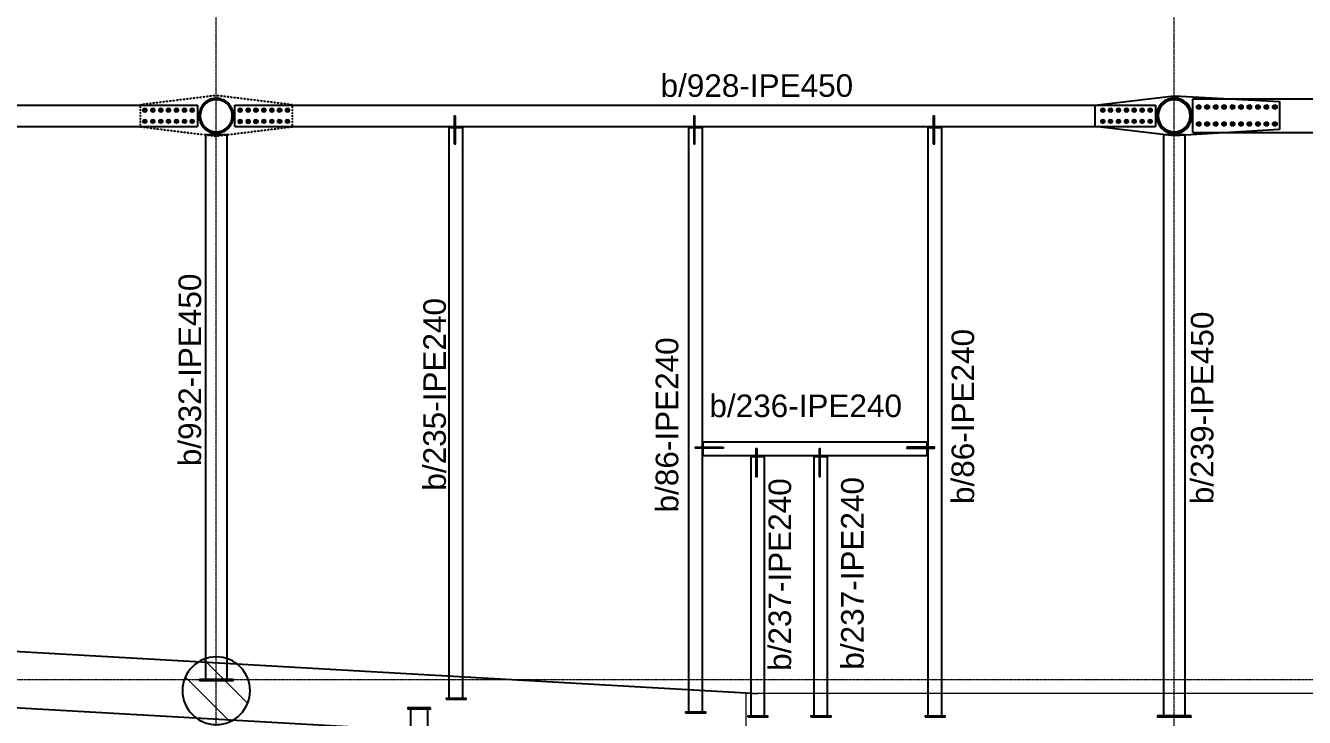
# Model space of a CAD drawing. Header units: millimetres. Extents: x -999 to 93225, y -17477 to 29086.
# Drawn here: x 36701 to 48047, y 16813 to 22949 of the extents above; entities that cross this region are included whole.
import ezdxf
from ezdxf.enums import TextEntityAlignment as Align

# ---------------------------------------------------------------- set-up
doc = ezdxf.new("R2010")
doc.units = ezdxf.units.MM
doc.header["$LTSCALE"] = 0.4
for name, pattern in [('Dash', [0.9525, 0.47625, -0.47625]), ('DXK_LINE_DOT2', [3.9198, 1.9599, -1.9599]), ('Grid Line', [3.33375, 1.905, -0.47625, 0.47625, -0.47625])]:
    doc.linetypes.add(name, pattern=pattern)
doc.layers.get('0').update_dxf_attribs({"color": 255})
for name, color, linetype, lineweight in [('0-2', 7, 'Dash', 9), ('E_COLUMNAS', 1, 'Continuous', 18), ('E_COLUMNAS-1', 1, 'Continuous', 25), ('E_COLUMNAS-3', 1, 'Continuous', 35), ('E_EJES-1', 8, 'Grid Line', 9), ('E_TEXTO', 3, 'Continuous', 9), ('E_VIGAS-2', 8, 'Continuous', 25), ('I-WALL-1', 2, 'Continuous', 18), ('S-COLS-HDLN-1', 52, 'Continuous', 9)]:
    doc.layers.add(name, color=color, linetype=linetype, lineweight=lineweight)
doc.layers.add('P_PLATINA', color=6, linetype='Continuous')
doc.styles.add('VERDANA', font='arial.ttf')

# ---------------------------------------------------------------- blocks, each defined once
blk = doc.blocks.new('EST_SCM_COLUMNA-METALICA-SECCION-CIRCULAR - EST_SCM_COLUMNA-TUBULAR-CIRCULAR_PTEØ_12__e_10_3mm-1865068-_10_00m_N_E_-NIVEL-3 DOC')
at = {"layer": 'E_COLUMNAS-1'}
for radius, start, end in [(0.152, 0, 180), (0.142, 81.8182, 130.9091), (0.142, 32.7273, 81.8182), (0.152, 180, 196.3636), (0.142, 163.6364, 180), (0.142, 130.9091, 163.6364), (0.142, 196.3636, 0), (0.142, 0, 32.7273), (0.152, 343.6364, 0), (0.152, 196.3636, 212.7273), (0.142, 180, 196.3636), (0.152, 212.7273, 229.0909), (0.152, 310.9091, 327.2727), (0.152, 327.2727, 343.6364), (0.152, 229.0909, 245.4545), (0.152, 245.4545, 261.8182), (0.152, 261.8182, 278.1818), (0.152, 278.1818, 310.9091)]:
    blk.add_arc((0, 0), radius, start, end, dxfattribs=at)
blk = doc.blocks.new('EST_SFM_VIGA-METALICA-SECCION-I - EST_SFM_VIGA-METALICA_IPE450-2787401-_10_00m_N_E_-NIVEL-3 DOC')
at = {"layer": 'E_VIGAS-2'}
for p, q in [((-4.0849, -0.095), (-4.0849, 0.095)), ((-4.0849, 0.095), (4.0849, 0.095)), ((4.0849, 0.095), (4.0849, -0.095)), ((-4.0849, -0.095), (4.0849, -0.095))]:
    blk.add_line(p, q, dxfattribs=at)
blk = doc.blocks.new('EST_SFM_VIGA-METALICA-SECCION-H - EST_SFM_VIGA-METALICA_HEA450-2817383-_10_00m_N_E_-NIVEL-3 DOC')
at = {"layer": 'E_VIGAS-2'}
for p, q in [((-4.085, -0.15), (-4.085, 0.15)), ((-4.085, 0.15), (4.087, 0.15)), ((4.087, 0.15), (4.087, -0.15)), ((-4.085, -0.15), (4.087, -0.15))]:
    blk.add_line(p, q, dxfattribs=at)
blk = doc.blocks.new('EST_SCM_COLUMNA-METALICA-SECCION-CIRCULAR - EST_SCM_COLUMNA-TUBULAR-CIRCULAR_PTEØ_12__e_10_3mm-V38-_10_00m_N_E_-NIVEL-3 DOC')
at = {"layer": 'S-COLS-HDLN-1'}
h = blk.add_hatch(dxfattribs=at)
h.set_pattern_fill('FP_4', color=256, style=0, pattern_type=2)
h.set_pattern_definition([(45, (-162.662, -40.162), (-0.15909903, 0.15909903), [])])
h.paths.add_polyline_path([(-0.152, 0), (-0.146, -0.043), (-0.128, -0.082), (-0.1, -0.115), (-0.059, -0.14), (-0.02, -0.151), (0.022, -0.151), (0.063, -0.139), (0.1, -0.115), (0.131, -0.077), (0.147, -0.04), (0.152, 0), (0.146, 0.043), (0.128, 0.082), (0.095, 0.118), (0.059, 0.14), (0.02, 0.151), (-0.022, 0.151), (-0.063, 0.139), (-0.1, 0.115), (-0.131, 0.077), (-0.147, 0.04), (-0.152, 0.005)])
h.paths.add_polyline_path([(-0.142, 0), (-0.135, 0.043), (-0.12, 0.077), (-0.093, 0.107), (-0.059, 0.129), (-0.02, 0.141), (0.022, 0.14), (0.063, 0.127), (0.095, 0.105), (0.12, 0.077), (0.136, 0.04), (0.142, 0), (0.136, -0.04), (0.12, -0.077), (0.093, -0.107), (0.059, -0.129), (0.02, -0.141), (-0.02, -0.141), (-0.063, -0.127), (-0.093, -0.107), (-0.12, -0.077), (-0.136, -0.04), (-0.141, -0.005)])
at = {"layer": 'E_COLUMNAS-1'}
for radius, start, end in [(0.152, 360, 180), (0.142, 0, 180), (0.152, 180, 360), (0.142, 180, 0)]:
    blk.add_arc((0, 0), radius, start, end, dxfattribs=at)
blk = doc.blocks.new('EST_SCM_COLUMNA-SECCION-CIRCULAR - EST_SCM_COLUMNA-CONCRETO-CIRCULAR_Ø_60cm-2120761-_10_00m_N_E_-NIVEL-3 DOC')
at = {"layer": 'E_COLUMNAS'}
h = blk.add_hatch(dxfattribs=at)
h.set_pattern_fill('FP_21', color=256, style=0, pattern_type=2)
h.set_pattern_definition([(135, (48.662, -157.562), (-0.15909903, -0.15909903), [])])
h.paths.add_polyline_path([(0, -0.3), (0.059, -0.294), (0.115, -0.277), (0.167, -0.249), (0.212, -0.212), (0.249, -0.167), (0.277, -0.115), (0.294, -0.059), (0.3, 0), (0.294, 0.059), (0.277, 0.115), (0.249, 0.167), (0.212, 0.212), (0.167, 0.249), (0.115, 0.277), (0.059, 0.294), (0, 0.3), (-0.059, 0.294), (-0.115, 0.277), (-0.167, 0.249), (-0.212, 0.212), (-0.249, 0.167), (-0.277, 0.115), (-0.294, 0.059), (-0.3, 0), (-0.294, -0.059), (-0.277, -0.115), (-0.249, -0.167), (-0.212, -0.212), (-0.167, -0.249), (-0.115, -0.277), (-0.059, -0.294)])
at = {"layer": 'E_COLUMNAS-1'}
for start, end in [(360, 180), (180, 360)]:
    blk.add_arc((0, 0), 0.3, start, end, dxfattribs=at)
blk = doc.blocks.new('Bolt-72574620-1978 - 1471')
at = {"color": 253, "linetype": 'Continuous'}
for p, q in [((55424, 28266), (55441, 28276)), ((55424, 28247), (55424, 28266)), ((55441, 28276), (55457, 28266)), ((55457, 28266), (55457, 28247)), ((55499, 28267), (55516, 28276)), ((55499, 28247), (55499, 28267)), ((55516, 28276), (55532, 28267)), ((55532, 28267), (55532, 28247)), ((55574, 28267), (55591, 28276)), ((55574, 28248), (55574, 28267)), ((55591, 28276), (55607, 28267)), ((55607, 28267), (55607, 28248)), ((55649, 28267), (55666, 28276)), ((55649, 28248), (55649, 28267)), ((55666, 28276), (55682, 28267)), ((55682, 28267), (55682, 28248)), ((55724, 28267), (55741, 28276)), ((55724, 28248), (55724, 28267)), ((55741, 28276), (55757, 28267)), ((55757, 28267), (55757, 28248)), ((55799, 28267), (55816, 28276)), ((55799, 28248), (55799, 28267)), ((55816, 28276), (55832, 28267)), ((55832, 28267), (55832, 28248)), ((55874, 28267), (55891, 28276)), ((55874, 28248), (55874, 28267)), ((55891, 28276), (55907, 28267)), ((55907, 28267), (55907, 28248)), ((55949, 28267), (55966, 28276)), ((55949, 28248), (55949, 28267)), ((55966, 28276), (55982, 28267)), ((55982, 28267), (55982, 28248)), ((56024, 28267), (56041, 28276)), ((56024, 28248), (56024, 28267)), ((56041, 28276), (56057, 28267)), ((56057, 28267), (56057, 28248)), ((56099, 28267), (56116, 28276)), ((56099, 28248), (56099, 28267)), ((56116, 28276), (56132, 28267)), ((56132, 28267), (56132, 28248)), ((55441, 28238), (55424, 28247)), ((55457, 28247), (55441, 28238)), ((55516, 28238), (55499, 28247)), ((55532, 28247), (55516, 28238)), ((55591, 28238), (55574, 28248)), ((55607, 28248), (55591, 28238)), ((55666, 28238), (55649, 28248)), ((55682, 28248), (55666, 28238)), ((55741, 28238), (55724, 28248)), ((55757, 28248), (55741, 28238)), ((55816, 28238), (55799, 28248)), ((55832, 28248), (55816, 28238)), ((55891, 28238), (55874, 28248)), ((55907, 28248), (55891, 28238)), ((55966, 28238), (55949, 28248)), ((55982, 28248), (55966, 28238)), ((56041, 28238), (56024, 28248)), ((56057, 28248), (56041, 28238)), ((56116, 28238), (56099, 28248)), ((56132, 28248), (56116, 28238)), ((55424, 28116), (55441, 28126)), ((55424, 28097), (55424, 28116)), ((55441, 28088), (55424, 28097)), ((55441, 28126), (55457, 28116)), ((55457, 28097), (55441, 28088)), ((55457, 28116), (55457, 28097)), ((55499, 28117), (55516, 28126)), ((55499, 28097), (55499, 28117)), ((55516, 28088), (55499, 28097)), ((55516, 28126), (55532, 28117)), ((55532, 28097), (55516, 28088)), ((55532, 28117), (55532, 28097)), ((55574, 28117), (55591, 28126)), ((55574, 28098), (55574, 28117)), ((55591, 28088), (55574, 28098)), ((55591, 28126), (55607, 28117)), ((55607, 28098), (55591, 28088)), ((55607, 28117), (55607, 28098)), ((55649, 28117), (55666, 28126)), ((55649, 28098), (55649, 28117)), ((55666, 28088), (55649, 28098)), ((55666, 28126), (55682, 28117)), ((55682, 28098), (55666, 28088)), ((55682, 28117), (55682, 28098)), ((55724, 28117), (55741, 28126)), ((55724, 28098), (55724, 28117)), ((55741, 28088), (55724, 28098)), ((55741, 28126), (55757, 28117)), ((55757, 28098), (55741, 28088)), ((55757, 28117), (55757, 28098)), ((55799, 28117), (55816, 28126)), ((55799, 28098), (55799, 28117)), ((55816, 28088), (55799, 28098)), ((55816, 28126), (55832, 28117)), ((55832, 28098), (55816, 28088)), ((55832, 28117), (55832, 28098)), ((55874, 28117), (55891, 28126)), ((55874, 28098), (55874, 28117)), ((55891, 28088), (55874, 28098)), ((55891, 28126), (55907, 28117)), ((55907, 28098), (55891, 28088)), ((55907, 28117), (55907, 28098)), ((55949, 28117), (55966, 28126)), ((55949, 28098), (55949, 28117)), ((55966, 28088), (55949, 28098)), ((55966, 28126), (55982, 28117)), ((55982, 28098), (55966, 28088)), ((55982, 28117), (55982, 28098)), ((56024, 28117), (56041, 28126)), ((56024, 28098), (56024, 28117)), ((56041, 28088), (56024, 28098)), ((56041, 28126), (56057, 28117)), ((56057, 28098), (56041, 28088)), ((56057, 28117), (56057, 28098)), ((56099, 28117), (56116, 28126)), ((56099, 28098), (56099, 28117)), ((56116, 28088), (56099, 28098)), ((56116, 28126), (56132, 28117)), ((56132, 28098), (56116, 28088)), ((56132, 28117), (56132, 28098))]:
    blk.add_line(p, q, dxfattribs=at)
for centre, radius, start, end in [((55441, 28257), 12, 18.0268, 198.0268), ((55441, 28257), 12, 198.0268, 18.0268), ((55441, 28257), 11, 90.0268, 270.0268), ((55441, 28257), 11, 270.0268, 90.0268), ((55516, 28257), 12, 18.0268, 198.0268), ((55516, 28257), 12, 198.0268, 18.0268), ((55516, 28257), 11, 90.0268, 270.0268), ((55516, 28257), 11, 270.0268, 90.0268), ((55591, 28257), 12, 18.0268, 198.0268), ((55591, 28257), 12, 198.0268, 18.0268), ((55591, 28257), 11, 90.0268, 270.0268), ((55591, 28257), 11, 270.0268, 90.0268), ((55666, 28257), 12, 18.0268, 198.0268), ((55666, 28257), 12, 198.0268, 18.0268), ((55666, 28257), 11, 90.0268, 270.0268), ((55666, 28257), 11, 270.0268, 90.0268), ((55741, 28257), 12, 18.0268, 198.0268), ((55741, 28257), 12, 198.0268, 18.0268), ((55741, 28257), 11, 90.0268, 270.0268), ((55741, 28257), 11, 270.0268, 90.0268), ((55816, 28257), 12, 18.0268, 198.0268), ((55816, 28257), 12, 198.0268, 18.0268), ((55816, 28257), 11, 90.0268, 270.0268), ((55816, 28257), 11, 270.0268, 90.0268), ((55891, 28257), 12, 18.0268, 198.0268), ((55891, 28257), 12, 198.0268, 18.0268), ((55891, 28257), 11, 90.0268, 270.0268), ((55891, 28257), 11, 270.0268, 90.0268), ((55966, 28257), 12, 18.0268, 198.0268), ((55966, 28257), 12, 198.0268, 18.0268), ((55966, 28257), 11, 90.0268, 270.0268), ((55966, 28257), 11, 270.0268, 90.0268), ((56041, 28257), 12, 18.0268, 198.0268), ((56041, 28257), 12, 198.0268, 18.0268), ((56041, 28257), 11, 90.0268, 270.0268), ((56041, 28257), 11, 270.0268, 90.0268), ((56116, 28257), 12, 18.0268, 198.0268), ((56116, 28257), 12, 198.0268, 18.0268), ((56116, 28257), 11, 90.0268, 270.0268), ((56116, 28257), 11, 270.0268, 90.0268), ((55441, 28107), 12, 18.0268, 198.0268), ((55441, 28107), 12, 198.0268, 18.0268), ((55441, 28107), 11, 90.0268, 270.0268), ((55441, 28107), 11, 270.0268, 90.0268), ((55516, 28107), 12, 18.0268, 198.0268), ((55516, 28107), 12, 198.0268, 18.0268), ((55516, 28107), 11, 90.0268, 270.0268), ((55516, 28107), 11, 270.0268, 90.0268), ((55591, 28107), 12, 18.0268, 198.0268), ((55591, 28107), 12, 198.0268, 18.0268), ((55591, 28107), 11, 90.0268, 270.0268), ((55591, 28107), 11, 270.0268, 90.0268), ((55666, 28107), 12, 18.0268, 198.0268), ((55666, 28107), 12, 198.0268, 18.0268), ((55666, 28107), 11, 90.0268, 270.0268), ((55666, 28107), 11, 270.0268, 90.0268), ((55741, 28107), 12, 18.0268, 198.0268), ((55741, 28107), 12, 198.0268, 18.0268), ((55741, 28107), 11, 90.0268, 270.0268), ((55741, 28107), 11, 270.0268, 90.0268), ((55816, 28107), 12, 18.0268, 198.0268), ((55816, 28107), 12, 198.0268, 18.0268), ((55816, 28107), 11, 90.0268, 270.0268), ((55816, 28107), 11, 270.0268, 90.0268), ((55891, 28107), 12, 18.0268, 198.0268), ((55891, 28107), 12, 198.0268, 18.0268), ((55891, 28107), 11, 90.0268, 270.0268), ((55891, 28107), 11, 270.0268, 90.0268), ((55966, 28107), 12, 18.0268, 198.0268), ((55966, 28107), 12, 198.0268, 18.0268), ((55966, 28107), 11, 90.0268, 270.0268), ((55966, 28107), 11, 270.0268, 90.0268), ((56041, 28107), 12, 18.0268, 198.0268), ((56041, 28107), 12, 198.0268, 18.0268), ((56041, 28107), 11, 90.0268, 270.0268), ((56041, 28107), 11, 270.0268, 90.0268), ((56116, 28107), 12, 18.0268, 198.0268), ((56116, 28107), 12, 198.0268, 18.0268), ((56116, 28107), 11, 90.0268, 270.0268), ((56116, 28107), 11, 270.0268, 90.0268)]:
    blk.add_arc(centre, radius, start, end, dxfattribs=at)
blk = doc.blocks.new('Bolt-72574620-1967 - 1471')
at = {"color": 253, "linetype": 'Continuous'}
for p, q in [((46076, 28239), (46091, 28247)), ((46076, 28221), (46076, 28239)), ((46091, 28213), (46076, 28221)), ((46076, 28139), (46091, 28147)), ((46091, 28247), (46106, 28239)), ((46106, 28221), (46091, 28213)), ((46091, 28147), (46106, 28139)), ((46106, 28239), (46106, 28221)), ((46146, 28239), (46161, 28247)), ((46146, 28221), (46146, 28239)), ((46161, 28213), (46146, 28221)), ((46146, 28139), (46161, 28147)), ((46161, 28247), (46176, 28239)), ((46176, 28221), (46161, 28213)), ((46161, 28147), (46176, 28139)), ((46176, 28239), (46176, 28221)), ((46216, 28239), (46231, 28247)), ((46216, 28221), (46216, 28239)), ((46231, 28213), (46216, 28221)), ((46216, 28139), (46231, 28147)), ((46231, 28247), (46246, 28239)), ((46246, 28221), (46231, 28213)), ((46231, 28147), (46246, 28139)), ((46246, 28239), (46246, 28221)), ((46286, 28239), (46301, 28247)), ((46286, 28221), (46286, 28239)), ((46301, 28213), (46286, 28221)), ((46286, 28139), (46301, 28147)), ((46301, 28247), (46316, 28239)), ((46316, 28221), (46301, 28213)), ((46301, 28147), (46316, 28139)), ((46316, 28239), (46316, 28221)), ((46356, 28239), (46371, 28247)), ((46356, 28221), (46356, 28239)), ((46371, 28213), (46356, 28221)), ((46356, 28139), (46371, 28147)), ((46371, 28247), (46386, 28239)), ((46386, 28221), (46371, 28213)), ((46371, 28147), (46386, 28139)), ((46386, 28239), (46386, 28221)), ((46426, 28239), (46441, 28247)), ((46426, 28221), (46426, 28239)), ((46441, 28213), (46426, 28221)), ((46426, 28139), (46441, 28147)), ((46441, 28247), (46456, 28239)), ((46456, 28222), (46441, 28213)), ((46441, 28147), (46456, 28139)), ((46456, 28239), (46456, 28222)), ((46496, 28239), (46511, 28248)), ((46496, 28222), (46496, 28239)), ((46511, 28213), (46496, 28222)), ((46496, 28139), (46511, 28148)), ((46511, 28248), (46526, 28239)), ((46526, 28222), (46511, 28213)), ((46511, 28148), (46526, 28139)), ((46526, 28239), (46526, 28222)), ((46076, 28121), (46076, 28139)), ((46091, 28113), (46076, 28121)), ((46106, 28121), (46091, 28113)), ((46106, 28139), (46106, 28121)), ((46146, 28121), (46146, 28139)), ((46161, 28113), (46146, 28121)), ((46176, 28121), (46161, 28113)), ((46176, 28139), (46176, 28121)), ((46216, 28121), (46216, 28139)), ((46231, 28113), (46216, 28121)), ((46246, 28121), (46231, 28113)), ((46246, 28139), (46246, 28121)), ((46286, 28121), (46286, 28139)), ((46301, 28113), (46286, 28121)), ((46316, 28121), (46301, 28113)), ((46316, 28139), (46316, 28121)), ((46356, 28121), (46356, 28139)), ((46371, 28113), (46356, 28121)), ((46386, 28121), (46371, 28113)), ((46386, 28139), (46386, 28121)), ((46426, 28121), (46426, 28139)), ((46441, 28113), (46426, 28121)), ((46456, 28122), (46441, 28113)), ((46456, 28139), (46456, 28122)), ((46496, 28122), (46496, 28139)), ((46511, 28113), (46496, 28122)), ((46526, 28122), (46511, 28113)), ((46526, 28139), (46526, 28122))]:
    blk.add_line(p, q, dxfattribs=at)
for centre, radius, start, end in [((46091, 28230), 11.5, 18.0268, 198.0268), ((46091, 28130), 11.5, 18.0268, 198.0268), ((46091, 28230), 11.5, 198.0268, 18.0268), ((46091, 28230), 10, 90.0268, 270.0268), ((46091, 28130), 10, 90.0268, 270.0268), ((46091, 28230), 10, 270.0268, 90.0268), ((46091, 28130), 10, 270.0268, 90.0268), ((46161, 28230), 11.5, 18.0268, 198.0268), ((46161, 28130), 11.5, 18.0268, 198.0268), ((46161, 28230), 11.5, 198.0268, 18.0268), ((46161, 28230), 10, 90.0268, 270.0268), ((46161, 28130), 10, 90.0268, 270.0268), ((46161, 28230), 10, 270.0268, 90.0268), ((46161, 28130), 10, 270.0268, 90.0268), ((46231, 28230), 11.5, 18.0268, 198.0268), ((46231, 28130), 11.5, 18.0268, 198.0268), ((46231, 28230), 11.5, 198.0268, 18.0268), ((46231, 28230), 10, 90.0268, 270.0268), ((46231, 28130), 10, 90.0268, 270.0268), ((46231, 28230), 10, 270.0268, 90.0268), ((46231, 28130), 10, 270.0268, 90.0268), ((46301, 28230), 11.5, 18.0268, 198.0268), ((46301, 28130), 11.5, 18.0268, 198.0268), ((46301, 28230), 11.5, 198.0268, 18.0268), ((46301, 28230), 10, 90.0268, 270.0268), ((46301, 28130), 10, 90.0268, 270.0268), ((46301, 28230), 10, 270.0268, 90.0268), ((46301, 28130), 10, 270.0268, 90.0268), ((46371, 28230), 11.5, 18.0268, 198.0268), ((46371, 28130), 11.5, 18.0268, 198.0268), ((46371, 28230), 11.5, 198.0268, 18.0268), ((46371, 28230), 10, 90.0268, 270.0268), ((46371, 28130), 10, 90.0268, 270.0268), ((46371, 28230), 10, 270.0268, 90.0268), ((46371, 28130), 10, 270.0268, 90.0268), ((46441, 28230), 11.5, 18.0268, 198.0268), ((46441, 28130), 11.5, 18.0268, 198.0268), ((46441, 28230), 11.5, 198.0268, 18.0268), ((46441, 28230), 10, 90.0268, 270.0268), ((46441, 28130), 10, 90.0268, 270.0268), ((46441, 28230), 10, 270.0268, 90.0268), ((46441, 28130), 10, 270.0268, 90.0268), ((46511, 28230), 11.5, 18.0268, 198.0268), ((46511, 28130), 11.5, 18.0268, 198.0268), ((46511, 28230), 11.5, 198.0268, 18.0268), ((46511, 28230), 10, 90.0268, 270.0268), ((46511, 28130), 10, 90.0268, 270.0268), ((46511, 28230), 10, 270.0268, 90.0268), ((46511, 28130), 10, 270.0268, 90.0268), ((46091, 28130), 11.5, 198.0268, 18.0268), ((46161, 28130), 11.5, 198.0268, 18.0268), ((46231, 28130), 11.5, 198.0268, 18.0268), ((46301, 28130), 11.5, 198.0268, 18.0268), ((46371, 28130), 11.5, 198.0268, 18.0268), ((46441, 28130), 11.5, 198.0268, 18.0268), ((46511, 28130), 11.5, 198.0268, 18.0268)]:
    blk.add_arc(centre, radius, start, end, dxfattribs=at)
blk = doc.blocks.new('Part-72574620-1964 - 1471')
at = {"color": 253, "linetype": 'DXK_LINE_DOT2'}
for p, q in [((46051, 28280), (46723, 28362)), ((46051, 28080), (46051, 28280)), ((46723, 28362), (47396, 28280)), ((47396, 28280), (47396, 28080)), ((46719, 27997), (46051, 28080)), ((47396, 28080), (46719, 27997))]:
    blk.add_line(p, q, dxfattribs=at)
at = {"color": 7, "linetype": 'DXK_LINE_DOT2'}
for start, end in [(78.75, 258.75), (258.75, 78.75)]:
    blk.add_arc((46723, 28180), 155, start, end, dxfattribs=at)
blk = doc.blocks.new('Bolt-72574620-1968 - 1471')
at = {"color": 253, "linetype": 'Continuous'}
for p, q in [((46921, 28238), (46936, 28247)), ((46921, 28221), (46921, 28238)), ((46936, 28212), (46921, 28221)), ((46921, 28138), (46936, 28147)), ((46936, 28247), (46951, 28238)), ((46951, 28221), (46936, 28212)), ((46936, 28147), (46951, 28138)), ((46951, 28238), (46951, 28221)), ((46991, 28238), (47006, 28247)), ((46991, 28221), (46991, 28238)), ((47006, 28212), (46991, 28221)), ((46991, 28138), (47006, 28147)), ((47006, 28247), (47021, 28238)), ((47021, 28221), (47006, 28212)), ((47006, 28147), (47021, 28138)), ((47021, 28238), (47021, 28221)), ((47061, 28238), (47076, 28247)), ((47061, 28221), (47061, 28238)), ((47076, 28212), (47061, 28221)), ((47061, 28138), (47076, 28147)), ((47076, 28247), (47091, 28238)), ((47091, 28221), (47076, 28212)), ((47076, 28147), (47091, 28138)), ((47091, 28238), (47091, 28221)), ((47131, 28238), (47146, 28247)), ((47131, 28221), (47131, 28238)), ((47146, 28213), (47131, 28221)), ((47131, 28138), (47146, 28147)), ((47146, 28247), (47161, 28239)), ((47161, 28221), (47146, 28213)), ((47146, 28147), (47161, 28139)), ((47161, 28239), (47161, 28221)), ((47201, 28239), (47216, 28247)), ((47201, 28221), (47201, 28239)), ((47216, 28213), (47201, 28221)), ((47201, 28139), (47216, 28147)), ((47216, 28247), (47231, 28239)), ((47231, 28221), (47216, 28213)), ((47216, 28147), (47231, 28139)), ((47231, 28239), (47231, 28221)), ((47271, 28239), (47286, 28247)), ((47271, 28221), (47271, 28239)), ((47286, 28213), (47271, 28221)), ((47271, 28139), (47286, 28147)), ((47286, 28247), (47301, 28239)), ((47301, 28221), (47286, 28213)), ((47286, 28147), (47301, 28139)), ((47301, 28239), (47301, 28221)), ((47341, 28239), (47356, 28247)), ((47341, 28221), (47341, 28239)), ((47356, 28213), (47341, 28221)), ((47341, 28139), (47356, 28147)), ((47356, 28247), (47371, 28239)), ((47371, 28221), (47356, 28213)), ((47356, 28147), (47371, 28139)), ((47371, 28239), (47371, 28221)), ((46921, 28121), (46921, 28138)), ((46936, 28112), (46921, 28121)), ((46951, 28121), (46936, 28112)), ((46951, 28138), (46951, 28121)), ((46991, 28121), (46991, 28138)), ((47006, 28112), (46991, 28121)), ((47021, 28121), (47006, 28112)), ((47021, 28138), (47021, 28121)), ((47061, 28121), (47061, 28138)), ((47076, 28112), (47061, 28121)), ((47091, 28121), (47076, 28112)), ((47091, 28138), (47091, 28121)), ((47131, 28121), (47131, 28138)), ((47146, 28113), (47131, 28121)), ((47161, 28121), (47146, 28113)), ((47161, 28139), (47161, 28121)), ((47201, 28121), (47201, 28139)), ((47216, 28113), (47201, 28121)), ((47231, 28121), (47216, 28113)), ((47231, 28139), (47231, 28121)), ((47271, 28121), (47271, 28139)), ((47286, 28113), (47271, 28121)), ((47301, 28121), (47286, 28113)), ((47301, 28139), (47301, 28121)), ((47341, 28121), (47341, 28139)), ((47356, 28113), (47341, 28121)), ((47371, 28121), (47356, 28113)), ((47371, 28139), (47371, 28121))]:
    blk.add_line(p, q, dxfattribs=at)
for centre, radius, start, end in [((46936, 28230), 11.5, 18.0268, 198.0268), ((46936, 28130), 11.5, 18.0268, 198.0268), ((46936, 28230), 11.5, 198.0268, 18.0268), ((46936, 28230), 10, 90.0268, 270.0268), ((46936, 28130), 10, 90.0268, 270.0268), ((46936, 28230), 10, 270.0268, 90.0268), ((46936, 28130), 10, 270.0268, 90.0268), ((47006, 28230), 11.5, 18.0268, 198.0268), ((47006, 28130), 11.5, 18.0268, 198.0268), ((47006, 28230), 11.5, 198.0268, 18.0268), ((47006, 28230), 10, 90.0268, 270.0268), ((47006, 28130), 10, 90.0268, 270.0268), ((47006, 28230), 10, 270.0268, 90.0268), ((47006, 28130), 10, 270.0268, 90.0268), ((47076, 28230), 11.5, 18.0268, 198.0268), ((47076, 28130), 11.5, 18.0268, 198.0268), ((47076, 28230), 11.5, 198.0268, 18.0268), ((47076, 28230), 10, 90.0268, 270.0268), ((47076, 28130), 10, 90.0268, 270.0268), ((47076, 28230), 10, 270.0268, 90.0268), ((47076, 28130), 10, 270.0268, 90.0268), ((47146, 28230), 11.5, 18.0268, 198.0268), ((47146, 28130), 11.5, 18.0268, 198.0268), ((47146, 28230), 11.5, 198.0268, 18.0268), ((47146, 28230), 10, 90.0268, 270.0268), ((47146, 28130), 10, 90.0268, 270.0268), ((47146, 28230), 10, 270.0268, 90.0268), ((47146, 28130), 10, 270.0268, 90.0268), ((47216, 28230), 11.5, 18.0268, 198.0268), ((47216, 28130), 11.5, 18.0268, 198.0268), ((47216, 28230), 11.5, 198.0268, 18.0268), ((47216, 28230), 10, 90.0268, 270.0268), ((47216, 28130), 10, 90.0268, 270.0268), ((47216, 28230), 10, 270.0268, 90.0268), ((47216, 28130), 10, 270.0268, 90.0268), ((47286, 28230), 11.5, 18.0268, 198.0268), ((47286, 28130), 11.5, 18.0268, 198.0268), ((47286, 28230), 11.5, 198.0268, 18.0268), ((47286, 28230), 10, 90.0268, 270.0268), ((47286, 28130), 10, 90.0268, 270.0268), ((47286, 28230), 10, 270.0268, 90.0268), ((47286, 28130), 10, 270.0268, 90.0268), ((47356, 28230), 11.5, 18.0268, 198.0268), ((47356, 28130), 11.5, 18.0268, 198.0268), ((47356, 28230), 11.5, 198.0268, 18.0268), ((47356, 28230), 10, 90.0268, 270.0268), ((47356, 28130), 10, 90.0268, 270.0268), ((47356, 28230), 10, 270.0268, 90.0268), ((47356, 28130), 10, 270.0268, 90.0268), ((46936, 28130), 11.5, 198.0268, 18.0268), ((47006, 28130), 11.5, 198.0268, 18.0268), ((47076, 28130), 11.5, 198.0268, 18.0268), ((47146, 28130), 11.5, 198.0268, 18.0268), ((47216, 28130), 11.5, 198.0268, 18.0268), ((47286, 28130), 11.5, 198.0268, 18.0268), ((47356, 28130), 11.5, 198.0268, 18.0268)]:
    blk.add_arc(centre, radius, start, end, dxfattribs=at)

msp = doc.modelspace()

# ---------------------------------------------------------------- linework, layer by layer
at = {"color": 2, "linetype": 'Continuous'}
for start, end in [(78.75, 258.75), (258.75, 78.75)]:
    msp.add_arc((46892.5, 22149.7), 157.5, start, end, dxfattribs=at)
at = {"layer": '0-2'}
for p, q in [((43254.3, 17024.7), (43254.3, 17024.6)), ((43701.1, 17024.7), (43701.2, 17024.6))]:
    msp.add_line(p, q, dxfattribs=at)
at = {"layer": 'E_EJES-1'}
for p, q in [((38392.5, -2529.9), (38392.5, 28185.7)), ((46892.5, -2529.9), (46892.5, 28185.7)), ((-99.3, 17149.6), (92325, 17149.6))]:
    msp.add_line(p, q, dxfattribs=at)
at = {"layer": 'E_VIGAS-2'}
for p, q in [((38557.6, 22054.6), (38557.6, 22244.6)), ((38557.6, 22244.6), (46727.4, 22244.6)), ((46191.8, 22244.6), (46892.5, 22327.2)), ((46191.8, 22054.6), (46191.8, 22244.6)), ((46727.4, 22244.6), (46727.4, 22054.6)), ((46892.5, 22327.2), (47825, 22276.3)), ((47825, 22276.3), (47825, 22026.3)), ((38557.6, 22054.6), (46727.4, 22054.6)), ((40457.5, 22044.6), (40577.5, 22044.6)), ((40457.5, 22044.6), (40457.5, 16980.4)), ((40577.5, 22044.6), (40577.5, 16980.4)), ((42582.5, 22044.6), (42702.5, 22044.6)), ((42582.5, 22044.6), (42582.5, 16859.8)), ((42702.5, 22044.6), (42702.5, 16859.8)), ((44707.5, 22044.6), (44827.5, 22044.6)), ((44707.5, 22044.6), (44707.5, 16824.8)), ((44827.5, 22044.6), (44827.5, 16824.8)), ((46892.5, 21972.2), (46191.8, 22054.6)), ((47825, 22026.3), (46892.5, 21972.2)), ((38297.5, 21984.5), (38487.5, 21984.5)), ((38297.5, 21984.5), (38297.5, 17149.6)), ((38487.5, 21984.5), (38487.5, 17149.6)), ((46797.5, 21984.5), (46987.5, 21984.5)), ((46797.5, 21984.5), (46797.5, 16827.5)), ((46987.5, 21984.5), (46987.5, 16827.5)), ((42712.5, 19137.4), (42712.5, 19257.4)), ((42712.5, 19257.4), (44697.5, 19257.4)), ((44697.5, 19257.4), (44697.5, 19137.4)), ((42712.5, 19137.4), (43741.2, 19137.4)), ((43134.3, 19127.4), (43254.3, 19127.4)), ((43134.3, 19127.4), (43134.3, 16824.8)), ((43254.3, 19127.4), (43254.3, 16824.8)), ((43694.3, 19127.4), (43814.3, 19127.4)), ((43694.3, 19127.4), (43694.3, 19115.2)), ((43694.3, 19114.7), (43694.3, 17057.4)), ((43701.2, 19137.4), (44697.5, 19137.4)), ((43814.3, 19127.4), (43814.3, 16824.8)), ((38297.5, 17334.1), (38297.5, 17332.7)), ((38487.5, 17334.2), (38487.5, 17332.8)), ((43694.3, 17149.6), (43694.3, 16824.8)), ((43171.5, 17026.3), (43171.4, 17024.8)), ((40577.5, 16980.4), (40457.5, 16980.4)), ((40117.5, 16890.4), (40267.5, 16890.4)), ((40117.5, 16890.4), (40117.5, 8910.5)), ((40267.5, 16890.4), (40267.5, 8910.5)), ((42702.5, 16859.8), (42582.5, 16859.8)), ((43254.3, 16824.8), (43134.3, 16824.8)), ((43814.3, 16824.8), (43694.3, 16824.8)), ((44827.5, 16824.8), (44707.5, 16824.8)), ((46987.5, 16827.5), (46797.5, 16827.5))]:
    msp.add_line(p, q, dxfattribs=at)
at = {"layer": 'E_VIGAS-2', "color": 30, "true_color": 0xf26722}
for p, q in [((29861.7, 17781.9), (43199.1, 17024.8)), ((43092.7, 16530), (29885.4, 17279.7))]:
    msp.add_line(p, q, dxfattribs=at)
at = {"layer": 'E_VIGAS-2'}
for points in [[(38542.5, 17149.6), (38242.5, 17149.6), (38242.5, 17139.6), (38542.5, 17139.6)], [(40431.1, 16974.4), (40611.1, 16974.4), (40611.1, 16980.4), (40431.1, 16980.4)], [(40292.5, 16896.4), (40092.5, 16896.4), (40092.5, 16890.4), (40292.5, 16890.4)], [(42556.1, 16853.8), (42736.1, 16853.8), (42736.1, 16859.8), (42556.1, 16859.8)], [(43107.9, 16818.8), (43287.9, 16818.8), (43287.9, 16824.8), (43107.9, 16824.8)], [(43667.9, 16818.8), (43847.9, 16818.8), (43847.9, 16824.8), (43667.9, 16824.8)], [(44681.1, 16818.8), (44861.1, 16818.8), (44861.1, 16824.8), (44681.1, 16824.8)], [(47042.5, 16827.5), (46742.5, 16827.5), (46742.5, 16817.5), (47042.5, 16817.5)]]:
    msp.add_lwpolyline(points, close=True, dxfattribs=at)
msp.add_lwpolyline([(38487.5, 17149.6), (38392.6, 17149.6), (38297.5, 17149.6)], dxfattribs=at)
at = {"layer": 'I-WALL-1', "color": 40, "true_color": 0xf8d731}
msp.add_lwpolyline([(47092.7, 9274.8), (47092.7, 16524.8), (50692.7, 16524.8), (50692.7, 17024.8), (43092.7, 17024.8), (43092.7, 16524.8), (46692.7, 16524.8), (46692.7, 9274.8), (43092.7, 9274.8), (43092.7, 8774.8), (50692.7, 8774.8), (50692.7, 9274.8)], close=True, dxfattribs=at)
at = {"layer": 'P_PLATINA'}
for points in [[(40504.4, 21900.9), (40514.4, 21900.9), (40514.4, 22144.9), (40504.4, 22144.9)], [(42629.4, 21900.9), (42639.4, 21900.9), (42639.4, 22144.9), (42629.4, 22144.9)], [(44754.4, 21900.9), (44764.4, 21900.9), (44764.4, 22144.9), (44754.4, 22144.9)], [(42889.6, 19210.5), (42889.6, 19200.5), (42645.6, 19200.5), (42645.6, 19210.5)], [(43741.2, 18950.3), (43751.2, 18950.3), (43751.2, 19194.3), (43741.2, 19194.3)], [(44520.4, 19210.5), (44520.4, 19200.5), (44764.4, 19200.5), (44764.4, 19210.5)]]:
    msp.add_lwpolyline(points, close=True, dxfattribs=at)
msp.add_lwpolyline([(43191.2, 19130.1), (43191.2, 19194.3), (43181.2, 19194.3), (43181.2, 18950.3), (43191.2, 18950.3), (43191.2, 19120.1)], dxfattribs=at)

# ---------------------------------------------------------------- block references
for name, p in [('Part-72574620-1964 - 1471', (-8330.9, -6030.4)), ('Bolt-72574620-1978 - 1471', (-8330.9, -6030.4)), ('Bolt-72574620-1967 - 1471', (-8330.9, -6030.4)), ('Bolt-72574620-1968 - 1471', (-8330.9, -6030.4)), ('Bolt-72574620-1967 - 1471', (166.5, -6030.6))]:
    msp.add_blockref(name, p)
at = {"layer": 'E_COLUMNAS-1', "rotation": 89.9999999999999}
for xscale, yscale, zscale in [(1000.000000003685, 1000.000000003685, 1000.000000003685), (999.9999999999967, 999.9999999999967, 999.9999999999967)]:
    msp.add_blockref('EST_SCM_COLUMNA-METALICA-SECCION-CIRCULAR - EST_SCM_COLUMNA-TUBULAR-CIRCULAR_PTEØ_12__e_10_3mm-1865068-_10_00m_N_E_-NIVEL-3 DOC', (38392.5, 22149.6), dxfattribs=dict(at, xscale=xscale, yscale=yscale, zscale=zscale))
at = {"layer": 'E_COLUMNAS-3', "rotation": 89.9999999999999}
for xscale, yscale, zscale in [(1000.000000003685, 1000.000000003685, 1000.000000003685), (999.9999999999967, 999.9999999999967, 999.9999999999967)]:
    msp.add_blockref('EST_SCM_COLUMNA-METALICA-SECCION-CIRCULAR - EST_SCM_COLUMNA-TUBULAR-CIRCULAR_PTEØ_12__e_10_3mm-V38-_10_00m_N_E_-NIVEL-3 DOC', (46892.5, 22149.6), dxfattribs=dict(at, xscale=xscale, yscale=yscale, zscale=zscale))
at = {"layer": 'E_COLUMNAS-3', "xscale": 1000.000000003685, "yscale": 1000.000000003685, "zscale": 1000.000000003685}
msp.add_blockref('EST_SCM_COLUMNA-SECCION-CIRCULAR - EST_SCM_COLUMNA-CONCRETO-CIRCULAR_Ø_60cm-2120761-_10_00m_N_E_-NIVEL-3 DOC', (38392.6, 17049.6), dxfattribs=at)
at = {"layer": 'E_VIGAS-2', "xscale": 1000.000000003685, "yscale": 1000.000000003685, "zscale": 1000.000000003685}
for name, p in [('EST_SFM_VIGA-METALICA-SECCION-I - EST_SFM_VIGA-METALICA_IPE450-2787401-_10_00m_N_E_-NIVEL-3 DOC', (34142.5, 22149.6)), ('EST_SFM_VIGA-METALICA-SECCION-H - EST_SFM_VIGA-METALICA_HEA450-2817383-_10_00m_N_E_-NIVEL-3 DOC', (51142.5, 22149.6))]:
    msp.add_blockref(name, p, dxfattribs=at)

# ---------------------------------------------------------------- texts
at = {"layer": 'E_TEXTO', "style": 'VERDANA'}
for s, p in [('b/928-IPE450', (43189, 22317.3)), ('b/236-IPE240', (43622.3, 19476.7))]:
    msp.add_text(s, height=200, dxfattribs=at).set_placement(p, align=Align.CENTER)
for s, p in [('b/932-IPE450', (38258.1, 19895.3)), ('b/235-IPE240', (40429.9, 19678.6)), ('b/239-IPE450', (47239.7, 19558.4)), ('b/86-IPE240', (45116.9, 19482.2)), ('b/86-IPE240', (42491.8, 19407.4)), ('b/237-IPE240', (43493, 18079.6)), ('b/237-IPE240', (44136.5, 18090.8))]:
    msp.add_text(s, height=200, rotation=90, dxfattribs=at).set_placement(p, align=Align.CENTER)

doc.saveas('drawing.dxf')
